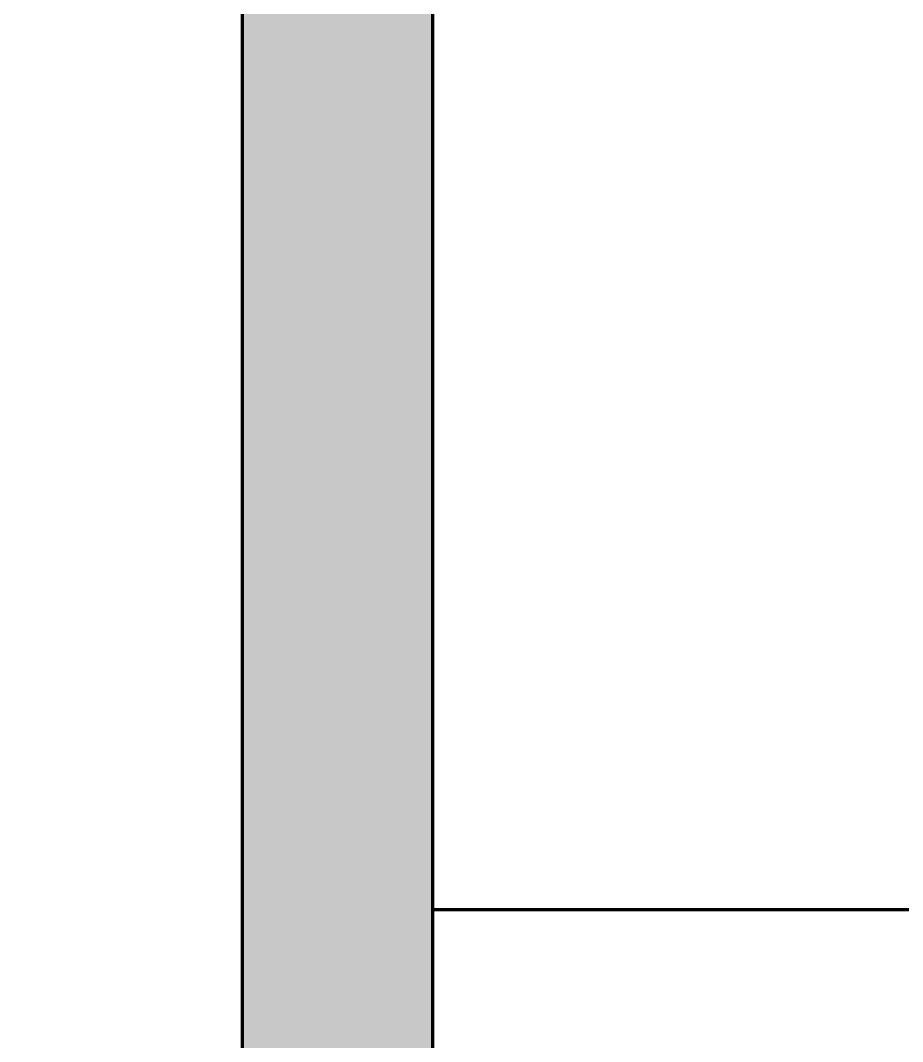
# Model space of a CAD drawing. Header units: millimetres. Extents: x 0 to 2208, y 0 to 420.
# Drawn here: x 590.875 to 594.351, y 364.322 to 368.345 of the extents above; entities that cross this region are included whole.
import ezdxf

# ---------------------------------------------------------------- set-up
doc = ezdxf.new("R2010")
doc.units = ezdxf.units.MM
for name, color, linetype, lineweight in [('01-VISIBLE', 7, 'CONTINUOUS', 70), ('05-RAYADO', 8, 'CONTINUOUS', 18), ('08-FINA', 5, 'CONTINUOUS', 18)]:
    doc.layers.add(name, color=color, linetype=linetype, lineweight=lineweight)

msp = doc.modelspace()

# ---------------------------------------------------------------- hatches: boundary and pattern name
at = {"layer": '05-RAYADO'}
h = msp.add_hatch(color=7, dxfattribs=at)
h.dxf.hatch_style = 1
h.paths.add_polyline_path([(591.75, 373.9453), (592.5, 373.9453), (592.5, 50.6547), (591.75, 50.6547)])

# ---------------------------------------------------------------- linework, layer by layer
at = {"layer": '01-VISIBLE'}
for p, q in [((591.75, 50.6547), (591.75, 373.9453)), ((592.5, 50.6547), (592.5, 373.9453))]:
    msp.add_line(p, q, dxfattribs=at)
msp.add_lwpolyline([(594.75, 364.8417), (594.6, 364.8417), (594.45, 364.8417), (594.3, 364.8417), (594.15, 364.8417), (594, 364.8417), (593.85, 364.8417), (593.7, 364.8417), (593.55, 364.8417), (593.4, 364.8417), (593.25, 364.8417), (593.1, 364.8417), (592.95, 364.8417), (592.8, 364.8417), (592.65, 364.8417), (592.5, 364.8417)], dxfattribs=at)
at = {"layer": '08-FINA'}
msp.add_circle((594.8, 372.8453), 12.2083, dxfattribs=at)

doc.saveas('drawing.dxf')
